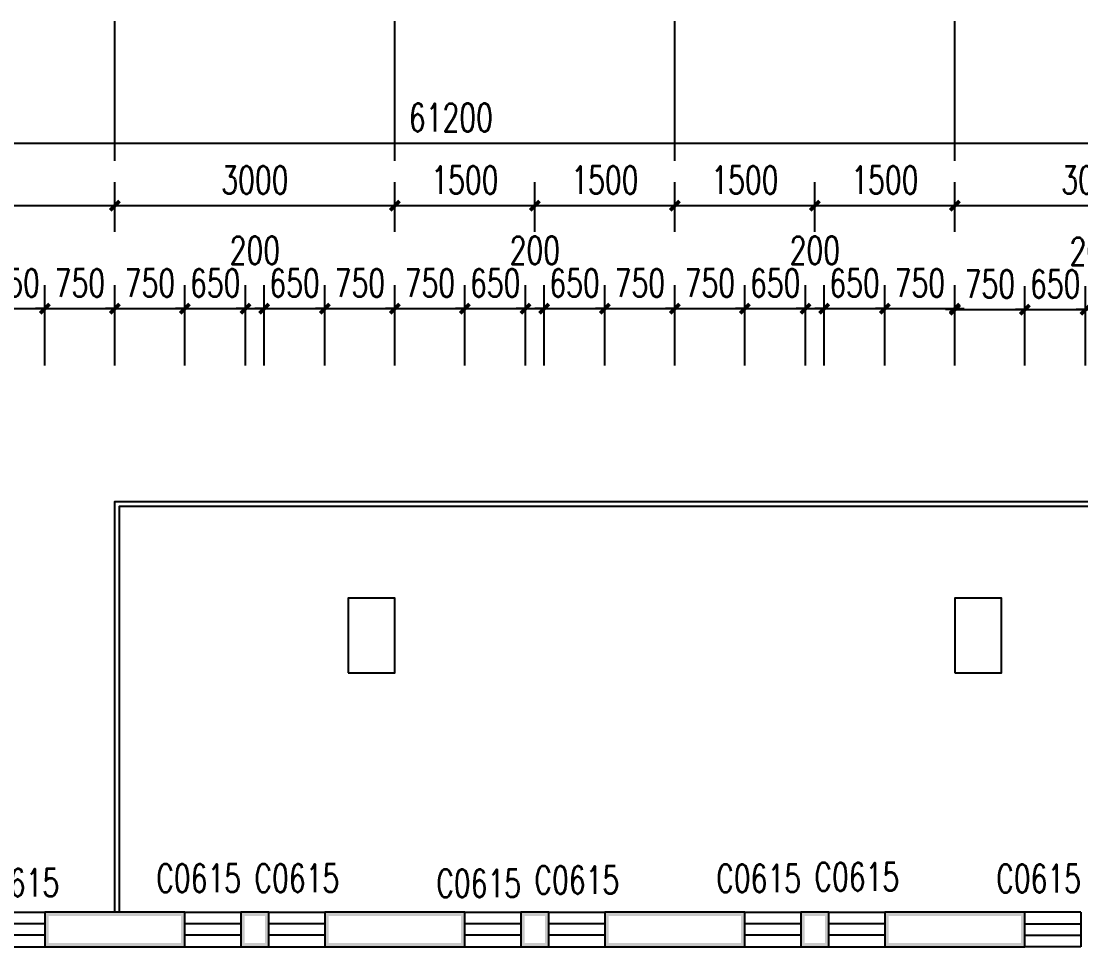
# Model space of a CAD drawing. Header units: millimetres. Extents: x -150677 to 588340, y -254013 to 149700.
# Drawn here: x 178557 to 189911, y -78826 to -68911 of the extents above; entities that cross this region are included whole.
import ezdxf

# ---------------------------------------------------------------- set-up
doc = ezdxf.new("R2010")
doc.units = ezdxf.units.MM
doc.header["$LTSCALE"] = 10
doc.header["$MEASUREMENT"] = 0
for name, color, linetype in [('PUB_DIM', 3, 'Continuous'), ('PUB_WALL', 9, 'Continuous'), ('WALL', 9, 'Continuous'), ('WINDOW', 4, 'Continuous'), ('WINDOW_TEXT', 7, 'Continuous')]:
    doc.layers.add(name, color=color, linetype=linetype)
doc.styles.add('_TCH_DIM_T3', font='SIMPLEX', dxfattribs={"width": 0.705882, "bigfont": 'GBCBIG'})
doc.styles.add('_TCH_WINDOW', font='SIMPLEX', dxfattribs={"bigfont": 'GBCBIG'})
doc.dimstyles.new('_TCH_ARCH&&100', dxfattribs={"dimtxt": 297.5, "dimasz": 100, "dimexe": 250, "dimexo": 300, "dimgap": 126.25, "dimtad": 1, "dimdec": 0, "dimzin": 0, "dimdsep": 46, "dimtxsty": '_TCH_DIM_T3', "dimblk": 'ARCHTICK', "dimcen": 0.09, "dimclrt": 7, "dimazin": 2, "dimtfac": 1, "dimtdec": 0, "dimtix": 1, "dimtmove": 2, "dimatfit": 3, "dimfxl": 1, "dimtolj": 1, "dimtzin": 0, "dimarcsym": 0})

# ---------------------------------------------------------------- blocks, each defined once
blk = doc.blocks.new('_ArchTick')
at = {"color": 0, "linetype": 'ByBlock', "const_width": 0.4}
blk.add_lwpolyline([(-0.5, -0.5), (0.5, 0.5)], dxfattribs=at)
blk = doc.blocks.new('*D547')
at = {"layer": 'Defpoints', "color": 0, "transparency": 16777216}
for p in [(179561, -70886), (176561, -71468), (179561, -71468)]:
    blk.add_point(p, dxfattribs=at)
at = {"layer": 'PUB_DIM', "color": 0, "lineweight": -2, "transparency": 16777216}
for p, q in [((176561, -71168), (176561, -70636)), ((179561, -71168), (179561, -70636)), ((176561, -70886), (179561, -70886))]:
    blk.add_line(p, q, dxfattribs=at)
at = {"layer": 'PUB_DIM', "color": 0, "lineweight": -2, "transparency": 16777216, "xscale": 100, "yscale": 100, "zscale": 100, "rotation": 180}
blk.add_blockref('_ArchTick', (176561, -70886), dxfattribs=at)
at = {"layer": 'PUB_DIM', "color": 0, "lineweight": -2, "transparency": 16777216, "xscale": 100, "yscale": 100, "zscale": 100}
blk.add_blockref('_ArchTick', (179561, -70886), dxfattribs=at)
at = {"layer": 'PUB_DIM', "color": 7, "transparency": 16777216, "insert": (178061, -70611), "char_height": 297.5, "attachment_point": 5, "style": '_TCH_DIM_T3'}
blk.add_mtext('\\A1;3000', dxfattribs=at)
blk = doc.blocks.new('*D548')
at = {"layer": 'Defpoints', "color": 0, "transparency": 16777216}
for p in [(182561, -70886), (179561, -71468), (182561, -71468)]:
    blk.add_point(p, dxfattribs=at)
at = {"layer": 'PUB_DIM', "color": 0, "lineweight": -2, "transparency": 16777216}
for p, q in [((179561, -71168), (179561, -70636)), ((182561, -71168), (182561, -70636)), ((179561, -70886), (182561, -70886))]:
    blk.add_line(p, q, dxfattribs=at)
at = {"layer": 'PUB_DIM', "color": 0, "lineweight": -2, "transparency": 16777216, "xscale": 100, "yscale": 100, "zscale": 100, "rotation": 180}
blk.add_blockref('_ArchTick', (179561, -70886), dxfattribs=at)
at = {"layer": 'PUB_DIM', "color": 0, "lineweight": -2, "transparency": 16777216, "xscale": 100, "yscale": 100, "zscale": 100}
blk.add_blockref('_ArchTick', (182561, -70886), dxfattribs=at)
at = {"layer": 'PUB_DIM', "color": 7, "transparency": 16777216, "insert": (181061, -70611), "char_height": 297.5, "attachment_point": 5, "style": '_TCH_DIM_T3'}
blk.add_mtext('\\A1;3000', dxfattribs=at)
blk = doc.blocks.new('*D549')
at = {"layer": 'Defpoints', "color": 0, "transparency": 16777216}
for p in [(184061, -70886), (182561, -71468), (184061, -71468)]:
    blk.add_point(p, dxfattribs=at)
at = {"layer": 'PUB_DIM', "color": 0, "lineweight": -2, "transparency": 16777216}
for p, q in [((182561, -71168), (182561, -70636)), ((184061, -71168), (184061, -70636)), ((182561, -70886), (184061, -70886))]:
    blk.add_line(p, q, dxfattribs=at)
at = {"layer": 'PUB_DIM', "color": 0, "lineweight": -2, "transparency": 16777216, "xscale": 100, "yscale": 100, "zscale": 100, "rotation": 180}
blk.add_blockref('_ArchTick', (182561, -70886), dxfattribs=at)
at = {"layer": 'PUB_DIM', "color": 0, "lineweight": -2, "transparency": 16777216, "xscale": 100, "yscale": 100, "zscale": 100}
blk.add_blockref('_ArchTick', (184061, -70886), dxfattribs=at)
at = {"layer": 'PUB_DIM', "color": 7, "transparency": 16777216, "insert": (183311, -70611), "char_height": 297.5, "attachment_point": 5, "style": '_TCH_DIM_T3'}
blk.add_mtext('\\A1;1500', dxfattribs=at)
blk = doc.blocks.new('*D550')
at = {"layer": 'Defpoints', "color": 0, "transparency": 16777216}
for p in [(185561, -70886), (184061, -71468), (185561, -71468)]:
    blk.add_point(p, dxfattribs=at)
at = {"layer": 'PUB_DIM', "color": 0, "lineweight": -2, "transparency": 16777216}
for p, q in [((184061, -71168), (184061, -70636)), ((185561, -71168), (185561, -70636)), ((184061, -70886), (185561, -70886))]:
    blk.add_line(p, q, dxfattribs=at)
at = {"layer": 'PUB_DIM', "color": 0, "lineweight": -2, "transparency": 16777216, "xscale": 100, "yscale": 100, "zscale": 100, "rotation": 180}
blk.add_blockref('_ArchTick', (184061, -70886), dxfattribs=at)
at = {"layer": 'PUB_DIM', "color": 0, "lineweight": -2, "transparency": 16777216, "xscale": 100, "yscale": 100, "zscale": 100}
blk.add_blockref('_ArchTick', (185561, -70886), dxfattribs=at)
at = {"layer": 'PUB_DIM', "color": 7, "transparency": 16777216, "insert": (184811, -70611), "char_height": 297.5, "attachment_point": 5, "style": '_TCH_DIM_T3'}
blk.add_mtext('\\A1;1500', dxfattribs=at)
blk = doc.blocks.new('*D551')
at = {"layer": 'Defpoints', "color": 0, "transparency": 16777216}
for p in [(187061, -70886), (185561, -71468), (187061, -71468)]:
    blk.add_point(p, dxfattribs=at)
at = {"layer": 'PUB_DIM', "color": 0, "lineweight": -2, "transparency": 16777216}
for p, q in [((185561, -71168), (185561, -70636)), ((187061, -71168), (187061, -70636)), ((185561, -70886), (187061, -70886))]:
    blk.add_line(p, q, dxfattribs=at)
at = {"layer": 'PUB_DIM', "color": 0, "lineweight": -2, "transparency": 16777216, "xscale": 100, "yscale": 100, "zscale": 100, "rotation": 180}
blk.add_blockref('_ArchTick', (185561, -70886), dxfattribs=at)
at = {"layer": 'PUB_DIM', "color": 0, "lineweight": -2, "transparency": 16777216, "xscale": 100, "yscale": 100, "zscale": 100}
blk.add_blockref('_ArchTick', (187061, -70886), dxfattribs=at)
at = {"layer": 'PUB_DIM', "color": 7, "transparency": 16777216, "insert": (186311, -70611), "char_height": 297.5, "attachment_point": 5, "style": '_TCH_DIM_T3'}
blk.add_mtext('\\A1;1500', dxfattribs=at)
blk = doc.blocks.new('*D552')
at = {"layer": 'Defpoints', "color": 0, "transparency": 16777216}
for p in [(188561, -70886), (187061, -71468), (188561, -71468)]:
    blk.add_point(p, dxfattribs=at)
at = {"layer": 'PUB_DIM', "color": 0, "lineweight": -2, "transparency": 16777216}
for p, q in [((187061, -71168), (187061, -70636)), ((188561, -71168), (188561, -70636)), ((187061, -70886), (188561, -70886))]:
    blk.add_line(p, q, dxfattribs=at)
at = {"layer": 'PUB_DIM', "color": 0, "lineweight": -2, "transparency": 16777216, "xscale": 100, "yscale": 100, "zscale": 100, "rotation": 180}
blk.add_blockref('_ArchTick', (187061, -70886), dxfattribs=at)
at = {"layer": 'PUB_DIM', "color": 0, "lineweight": -2, "transparency": 16777216, "xscale": 100, "yscale": 100, "zscale": 100}
blk.add_blockref('_ArchTick', (188561, -70886), dxfattribs=at)
at = {"layer": 'PUB_DIM', "color": 7, "transparency": 16777216, "insert": (187811, -70611), "char_height": 297.5, "attachment_point": 5, "style": '_TCH_DIM_T3'}
blk.add_mtext('\\A1;1500', dxfattribs=at)
blk = doc.blocks.new('*D553')
at = {"layer": 'Defpoints', "color": 0, "transparency": 16777216}
for p in [(191561, -70886), (188561, -71468), (191561, -71468)]:
    blk.add_point(p, dxfattribs=at)
at = {"layer": 'PUB_DIM', "color": 0, "lineweight": -2, "transparency": 16777216}
for p, q in [((188561, -71168), (188561, -70636)), ((191561, -71168), (191561, -70636)), ((188561, -70886), (191561, -70886))]:
    blk.add_line(p, q, dxfattribs=at)
at = {"layer": 'PUB_DIM', "color": 0, "lineweight": -2, "transparency": 16777216, "xscale": 100, "yscale": 100, "zscale": 100, "rotation": 180}
blk.add_blockref('_ArchTick', (188561, -70886), dxfattribs=at)
at = {"layer": 'PUB_DIM', "color": 0, "lineweight": -2, "transparency": 16777216, "xscale": 100, "yscale": 100, "zscale": 100}
blk.add_blockref('_ArchTick', (191561, -70886), dxfattribs=at)
at = {"layer": 'PUB_DIM', "color": 7, "transparency": 16777216, "insert": (190061, -70611), "char_height": 297.5, "attachment_point": 5, "style": '_TCH_DIM_T3'}
blk.add_mtext('\\A1;3000', dxfattribs=at)
blk = doc.blocks.new('*D562')
at = {"layer": 'Defpoints', "color": 0, "transparency": 16777216}
for p in [(213761, -70217), (152561, -70999), (213761, -70999)]:
    blk.add_point(p, dxfattribs=at)
at = {"layer": 'PUB_DIM', "color": 0, "lineweight": -2, "transparency": 16777216}
for p, q in [((152561, -70699), (152561, -69967)), ((213761, -70699), (213761, -69967)), ((152561, -70217), (213761, -70217))]:
    blk.add_line(p, q, dxfattribs=at)
at = {"layer": 'PUB_DIM', "color": 0, "lineweight": -2, "transparency": 16777216, "xscale": 100, "yscale": 100, "zscale": 100, "rotation": 180}
blk.add_blockref('_ArchTick', (152561, -70217), dxfattribs=at)
at = {"layer": 'PUB_DIM', "color": 0, "lineweight": -2, "transparency": 16777216, "xscale": 100, "yscale": 100, "zscale": 100}
blk.add_blockref('_ArchTick', (213761, -70217), dxfattribs=at)
at = {"layer": 'PUB_DIM', "color": 7, "transparency": 16777216, "insert": (183161, -69942), "char_height": 297.5, "attachment_point": 5, "style": '_TCH_DIM_T3'}
blk.add_mtext('\\A1;61200', dxfattribs=at)
blk = doc.blocks.new('*D681')
at = {"layer": 'Defpoints', "color": 0, "transparency": 16777216}
for p in [(190161, -72000), (189961, -72898), (190161, -72898)]:
    blk.add_point(p, dxfattribs=at)
at = {"layer": 'PUB_DIM', "color": 0, "lineweight": -2, "transparency": 16777216}
for p, q in [((189961, -72598), (189961, -71750)), ((190161, -72598), (190161, -71750)), ((189961, -72000), (189861, -72000)), ((189961, -72000), (190161, -72000)), ((190161, -72000), (190261, -72000))]:
    blk.add_line(p, q, dxfattribs=at)
at = {"layer": 'PUB_DIM', "color": 0, "lineweight": -2, "transparency": 16777216, "xscale": 100, "yscale": 100, "zscale": 100}
blk.add_blockref('_ArchTick', (189961, -72000), dxfattribs=at)
at = {"layer": 'PUB_DIM', "color": 0, "lineweight": -2, "transparency": 16777216, "xscale": 100, "yscale": 100, "zscale": 100, "rotation": 180}
blk.add_blockref('_ArchTick', (190161, -72000), dxfattribs=at)
at = {"layer": 'PUB_DIM', "color": 7, "transparency": 16777216, "insert": (190061, -71375), "char_height": 297.5, "attachment_point": 5, "style": '_TCH_DIM_T3'}
blk.add_mtext('\\A1;200', dxfattribs=at)
blk = doc.blocks.new('*D682')
at = {"layer": 'Defpoints', "color": 0, "transparency": 16777216}
for p in [(189961, -72000), (189311, -72898), (189961, -72898)]:
    blk.add_point(p, dxfattribs=at)
at = {"layer": 'PUB_DIM', "color": 0, "lineweight": -2, "transparency": 16777216}
for p, q in [((189311, -72598), (189311, -71750)), ((189961, -72598), (189961, -71750)), ((189311, -72000), (189211, -72000)), ((189311, -72000), (189961, -72000)), ((189961, -72000), (190061, -72000))]:
    blk.add_line(p, q, dxfattribs=at)
at = {"layer": 'PUB_DIM', "color": 0, "lineweight": -2, "transparency": 16777216, "xscale": 100, "yscale": 100, "zscale": 100}
blk.add_blockref('_ArchTick', (189311, -72000), dxfattribs=at)
at = {"layer": 'PUB_DIM', "color": 0, "lineweight": -2, "transparency": 16777216, "xscale": 100, "yscale": 100, "zscale": 100, "rotation": 180}
blk.add_blockref('_ArchTick', (189961, -72000), dxfattribs=at)
at = {"layer": 'PUB_DIM', "color": 7, "transparency": 16777216, "insert": (189636, -71725), "char_height": 297.5, "attachment_point": 5, "style": '_TCH_DIM_T3'}
blk.add_mtext('\\A1;650', dxfattribs=at)
blk = doc.blocks.new('*D683')
at = {"layer": 'Defpoints', "color": 0, "transparency": 16777216}
for p in [(189311, -72000), (188561, -72898), (189311, -72898)]:
    blk.add_point(p, dxfattribs=at)
at = {"layer": 'PUB_DIM', "color": 0, "lineweight": -2, "transparency": 16777216}
for p, q in [((188561, -72598), (188561, -71750)), ((189311, -72598), (189311, -71750)), ((188561, -72000), (188461, -72000)), ((188561, -72000), (189311, -72000)), ((189311, -72000), (189411, -72000))]:
    blk.add_line(p, q, dxfattribs=at)
at = {"layer": 'PUB_DIM', "color": 0, "lineweight": -2, "transparency": 16777216, "xscale": 100, "yscale": 100, "zscale": 100}
blk.add_blockref('_ArchTick', (188561, -72000), dxfattribs=at)
at = {"layer": 'PUB_DIM', "color": 0, "lineweight": -2, "transparency": 16777216, "xscale": 100, "yscale": 100, "zscale": 100, "rotation": 180}
blk.add_blockref('_ArchTick', (189311, -72000), dxfattribs=at)
at = {"layer": 'PUB_DIM', "color": 7, "transparency": 16777216, "insert": (188936, -71725), "char_height": 297.5, "attachment_point": 5, "style": '_TCH_DIM_T3'}
blk.add_mtext('\\A1;750', dxfattribs=at)
blk = doc.blocks.new('*D684')
at = {"layer": 'Defpoints', "color": 0, "transparency": 16777216}
for p in [(188561, -71990), (187811, -72898), (188561, -72898)]:
    blk.add_point(p, dxfattribs=at)
at = {"layer": 'PUB_DIM', "color": 0, "lineweight": -2, "transparency": 16777216}
for p, q in [((187811, -72598), (187811, -71740)), ((188561, -72598), (188561, -71740)), ((187811, -71990), (187711, -71990)), ((187811, -71990), (188561, -71990)), ((188561, -71990), (188661, -71990))]:
    blk.add_line(p, q, dxfattribs=at)
at = {"layer": 'PUB_DIM', "color": 0, "lineweight": -2, "transparency": 16777216, "xscale": 100, "yscale": 100, "zscale": 100}
blk.add_blockref('_ArchTick', (187811, -71990), dxfattribs=at)
at = {"layer": 'PUB_DIM', "color": 0, "lineweight": -2, "transparency": 16777216, "xscale": 100, "yscale": 100, "zscale": 100, "rotation": 180}
blk.add_blockref('_ArchTick', (188561, -71990), dxfattribs=at)
at = {"layer": 'PUB_DIM', "color": 7, "transparency": 16777216, "insert": (188186, -71715), "char_height": 297.5, "attachment_point": 5, "style": '_TCH_DIM_T3'}
blk.add_mtext('\\A1;750', dxfattribs=at)
blk = doc.blocks.new('*D685')
at = {"layer": 'Defpoints', "color": 0, "transparency": 16777216}
for p in [(187811, -71990), (187161, -72898), (187811, -72898)]:
    blk.add_point(p, dxfattribs=at)
at = {"layer": 'PUB_DIM', "color": 0, "lineweight": -2, "transparency": 16777216}
for p, q in [((187161, -72598), (187161, -71740)), ((187811, -72598), (187811, -71740)), ((187161, -71990), (187061, -71990)), ((187161, -71990), (187811, -71990)), ((187811, -71990), (187911, -71990))]:
    blk.add_line(p, q, dxfattribs=at)
at = {"layer": 'PUB_DIM', "color": 0, "lineweight": -2, "transparency": 16777216, "xscale": 100, "yscale": 100, "zscale": 100}
blk.add_blockref('_ArchTick', (187161, -71990), dxfattribs=at)
at = {"layer": 'PUB_DIM', "color": 0, "lineweight": -2, "transparency": 16777216, "xscale": 100, "yscale": 100, "zscale": 100, "rotation": 180}
blk.add_blockref('_ArchTick', (187811, -71990), dxfattribs=at)
at = {"layer": 'PUB_DIM', "color": 7, "transparency": 16777216, "insert": (187486, -71715), "char_height": 297.5, "attachment_point": 5, "style": '_TCH_DIM_T3'}
blk.add_mtext('\\A1;650', dxfattribs=at)
blk = doc.blocks.new('*D686')
at = {"layer": 'Defpoints', "color": 0, "transparency": 16777216}
for p in [(187161, -71990), (186961, -72898), (187161, -72898)]:
    blk.add_point(p, dxfattribs=at)
at = {"layer": 'PUB_DIM', "color": 0, "lineweight": -2, "transparency": 16777216}
for p, q in [((186961, -72598), (186961, -71740)), ((187161, -72598), (187161, -71740)), ((186961, -71990), (186861, -71990)), ((186961, -71990), (187161, -71990)), ((187161, -71990), (187261, -71990))]:
    blk.add_line(p, q, dxfattribs=at)
at = {"layer": 'PUB_DIM', "color": 0, "lineweight": -2, "transparency": 16777216, "xscale": 100, "yscale": 100, "zscale": 100}
blk.add_blockref('_ArchTick', (186961, -71990), dxfattribs=at)
at = {"layer": 'PUB_DIM', "color": 0, "lineweight": -2, "transparency": 16777216, "xscale": 100, "yscale": 100, "zscale": 100, "rotation": 180}
blk.add_blockref('_ArchTick', (187161, -71990), dxfattribs=at)
at = {"layer": 'PUB_DIM', "color": 7, "transparency": 16777216, "insert": (187061, -71365), "char_height": 297.5, "attachment_point": 5, "style": '_TCH_DIM_T3'}
blk.add_mtext('\\A1;200', dxfattribs=at)
blk = doc.blocks.new('*D687')
at = {"layer": 'Defpoints', "color": 0, "transparency": 16777216}
for p in [(186961, -71990), (186311, -72898), (186961, -72898)]:
    blk.add_point(p, dxfattribs=at)
at = {"layer": 'PUB_DIM', "color": 0, "lineweight": -2, "transparency": 16777216}
for p, q in [((186311, -72598), (186311, -71740)), ((186961, -72598), (186961, -71740)), ((186311, -71990), (186211, -71990)), ((186311, -71990), (186961, -71990)), ((186961, -71990), (187061, -71990))]:
    blk.add_line(p, q, dxfattribs=at)
at = {"layer": 'PUB_DIM', "color": 0, "lineweight": -2, "transparency": 16777216, "xscale": 100, "yscale": 100, "zscale": 100}
blk.add_blockref('_ArchTick', (186311, -71990), dxfattribs=at)
at = {"layer": 'PUB_DIM', "color": 0, "lineweight": -2, "transparency": 16777216, "xscale": 100, "yscale": 100, "zscale": 100, "rotation": 180}
blk.add_blockref('_ArchTick', (186961, -71990), dxfattribs=at)
at = {"layer": 'PUB_DIM', "color": 7, "transparency": 16777216, "insert": (186636, -71715), "char_height": 297.5, "attachment_point": 5, "style": '_TCH_DIM_T3'}
blk.add_mtext('\\A1;650', dxfattribs=at)
blk = doc.blocks.new('*D688')
at = {"layer": 'Defpoints', "color": 0, "transparency": 16777216}
for p in [(186311, -71990), (185561, -72898), (186311, -72898)]:
    blk.add_point(p, dxfattribs=at)
at = {"layer": 'PUB_DIM', "color": 0, "lineweight": -2, "transparency": 16777216}
for p, q in [((185561, -72598), (185561, -71740)), ((186311, -72598), (186311, -71740)), ((185561, -71990), (185461, -71990)), ((185561, -71990), (186311, -71990)), ((186311, -71990), (186411, -71990))]:
    blk.add_line(p, q, dxfattribs=at)
at = {"layer": 'PUB_DIM', "color": 0, "lineweight": -2, "transparency": 16777216, "xscale": 100, "yscale": 100, "zscale": 100}
blk.add_blockref('_ArchTick', (185561, -71990), dxfattribs=at)
at = {"layer": 'PUB_DIM', "color": 0, "lineweight": -2, "transparency": 16777216, "xscale": 100, "yscale": 100, "zscale": 100, "rotation": 180}
blk.add_blockref('_ArchTick', (186311, -71990), dxfattribs=at)
at = {"layer": 'PUB_DIM', "color": 7, "transparency": 16777216, "insert": (185936, -71715), "char_height": 297.5, "attachment_point": 5, "style": '_TCH_DIM_T3'}
blk.add_mtext('\\A1;750', dxfattribs=at)
blk = doc.blocks.new('*D689')
at = {"layer": 'Defpoints', "color": 0, "transparency": 16777216}
for p in [(185561, -71990), (184811, -72898), (185561, -72898)]:
    blk.add_point(p, dxfattribs=at)
at = {"layer": 'PUB_DIM', "color": 0, "lineweight": -2, "transparency": 16777216}
for p, q in [((184811, -72598), (184811, -71740)), ((185561, -72598), (185561, -71740)), ((184811, -71990), (184711, -71990)), ((184811, -71990), (185561, -71990)), ((185561, -71990), (185661, -71990))]:
    blk.add_line(p, q, dxfattribs=at)
at = {"layer": 'PUB_DIM', "color": 0, "lineweight": -2, "transparency": 16777216, "xscale": 100, "yscale": 100, "zscale": 100}
blk.add_blockref('_ArchTick', (184811, -71990), dxfattribs=at)
at = {"layer": 'PUB_DIM', "color": 0, "lineweight": -2, "transparency": 16777216, "xscale": 100, "yscale": 100, "zscale": 100, "rotation": 180}
blk.add_blockref('_ArchTick', (185561, -71990), dxfattribs=at)
at = {"layer": 'PUB_DIM', "color": 7, "transparency": 16777216, "insert": (185186, -71715), "char_height": 297.5, "attachment_point": 5, "style": '_TCH_DIM_T3'}
blk.add_mtext('\\A1;750', dxfattribs=at)
blk = doc.blocks.new('*D690')
at = {"layer": 'Defpoints', "color": 0, "transparency": 16777216}
for p in [(184811, -71990), (184161, -72898), (184811, -72898)]:
    blk.add_point(p, dxfattribs=at)
at = {"layer": 'PUB_DIM', "color": 0, "lineweight": -2, "transparency": 16777216}
for p, q in [((184161, -72598), (184161, -71740)), ((184811, -72598), (184811, -71740)), ((184161, -71990), (184061, -71990)), ((184161, -71990), (184811, -71990)), ((184811, -71990), (184911, -71990))]:
    blk.add_line(p, q, dxfattribs=at)
at = {"layer": 'PUB_DIM', "color": 0, "lineweight": -2, "transparency": 16777216, "xscale": 100, "yscale": 100, "zscale": 100}
blk.add_blockref('_ArchTick', (184161, -71990), dxfattribs=at)
at = {"layer": 'PUB_DIM', "color": 0, "lineweight": -2, "transparency": 16777216, "xscale": 100, "yscale": 100, "zscale": 100, "rotation": 180}
blk.add_blockref('_ArchTick', (184811, -71990), dxfattribs=at)
at = {"layer": 'PUB_DIM', "color": 7, "transparency": 16777216, "insert": (184486, -71715), "char_height": 297.5, "attachment_point": 5, "style": '_TCH_DIM_T3'}
blk.add_mtext('\\A1;650', dxfattribs=at)
blk = doc.blocks.new('*D691')
at = {"layer": 'Defpoints', "color": 0, "transparency": 16777216}
for p in [(184161, -71990), (183961, -72898), (184161, -72898)]:
    blk.add_point(p, dxfattribs=at)
at = {"layer": 'PUB_DIM', "color": 0, "lineweight": -2, "transparency": 16777216}
for p, q in [((183961, -72598), (183961, -71740)), ((184161, -72598), (184161, -71740)), ((183961, -71990), (183861, -71990)), ((183961, -71990), (184161, -71990)), ((184161, -71990), (184261, -71990))]:
    blk.add_line(p, q, dxfattribs=at)
at = {"layer": 'PUB_DIM', "color": 0, "lineweight": -2, "transparency": 16777216, "xscale": 100, "yscale": 100, "zscale": 100}
blk.add_blockref('_ArchTick', (183961, -71990), dxfattribs=at)
at = {"layer": 'PUB_DIM', "color": 0, "lineweight": -2, "transparency": 16777216, "xscale": 100, "yscale": 100, "zscale": 100, "rotation": 180}
blk.add_blockref('_ArchTick', (184161, -71990), dxfattribs=at)
at = {"layer": 'PUB_DIM', "color": 7, "transparency": 16777216, "insert": (184061, -71365), "char_height": 297.5, "attachment_point": 5, "style": '_TCH_DIM_T3'}
blk.add_mtext('\\A1;200', dxfattribs=at)
blk = doc.blocks.new('*D692')
at = {"layer": 'Defpoints', "color": 0, "transparency": 16777216}
for p in [(183961, -71990), (183311, -72898), (183961, -72898)]:
    blk.add_point(p, dxfattribs=at)
at = {"layer": 'PUB_DIM', "color": 0, "lineweight": -2, "transparency": 16777216}
for p, q in [((183311, -72598), (183311, -71740)), ((183961, -72598), (183961, -71740)), ((183311, -71990), (183211, -71990)), ((183311, -71990), (183961, -71990)), ((183961, -71990), (184061, -71990))]:
    blk.add_line(p, q, dxfattribs=at)
at = {"layer": 'PUB_DIM', "color": 0, "lineweight": -2, "transparency": 16777216, "xscale": 100, "yscale": 100, "zscale": 100}
blk.add_blockref('_ArchTick', (183311, -71990), dxfattribs=at)
at = {"layer": 'PUB_DIM', "color": 0, "lineweight": -2, "transparency": 16777216, "xscale": 100, "yscale": 100, "zscale": 100, "rotation": 180}
blk.add_blockref('_ArchTick', (183961, -71990), dxfattribs=at)
at = {"layer": 'PUB_DIM', "color": 7, "transparency": 16777216, "insert": (183636, -71715), "char_height": 297.5, "attachment_point": 5, "style": '_TCH_DIM_T3'}
blk.add_mtext('\\A1;650', dxfattribs=at)
blk = doc.blocks.new('*D693')
at = {"layer": 'Defpoints', "color": 0, "transparency": 16777216}
for p in [(183311, -71990), (182561, -72898), (183311, -72898)]:
    blk.add_point(p, dxfattribs=at)
at = {"layer": 'PUB_DIM', "color": 0, "lineweight": -2, "transparency": 16777216}
for p, q in [((182561, -72598), (182561, -71740)), ((183311, -72598), (183311, -71740)), ((182561, -71990), (182461, -71990)), ((182561, -71990), (183311, -71990)), ((183311, -71990), (183411, -71990))]:
    blk.add_line(p, q, dxfattribs=at)
at = {"layer": 'PUB_DIM', "color": 0, "lineweight": -2, "transparency": 16777216, "xscale": 100, "yscale": 100, "zscale": 100}
blk.add_blockref('_ArchTick', (182561, -71990), dxfattribs=at)
at = {"layer": 'PUB_DIM', "color": 0, "lineweight": -2, "transparency": 16777216, "xscale": 100, "yscale": 100, "zscale": 100, "rotation": 180}
blk.add_blockref('_ArchTick', (183311, -71990), dxfattribs=at)
at = {"layer": 'PUB_DIM', "color": 7, "transparency": 16777216, "insert": (182936, -71715), "char_height": 297.5, "attachment_point": 5, "style": '_TCH_DIM_T3'}
blk.add_mtext('\\A1;750', dxfattribs=at)
blk = doc.blocks.new('*D694')
at = {"layer": 'Defpoints', "color": 0, "transparency": 16777216}
for p in [(182561, -71990), (181811, -72898), (182561, -72898)]:
    blk.add_point(p, dxfattribs=at)
at = {"layer": 'PUB_DIM', "color": 0, "lineweight": -2, "transparency": 16777216}
for p, q in [((181811, -72598), (181811, -71740)), ((182561, -72598), (182561, -71740)), ((181811, -71990), (181711, -71990)), ((181811, -71990), (182561, -71990)), ((182561, -71990), (182661, -71990))]:
    blk.add_line(p, q, dxfattribs=at)
at = {"layer": 'PUB_DIM', "color": 0, "lineweight": -2, "transparency": 16777216, "xscale": 100, "yscale": 100, "zscale": 100}
blk.add_blockref('_ArchTick', (181811, -71990), dxfattribs=at)
at = {"layer": 'PUB_DIM', "color": 0, "lineweight": -2, "transparency": 16777216, "xscale": 100, "yscale": 100, "zscale": 100, "rotation": 180}
blk.add_blockref('_ArchTick', (182561, -71990), dxfattribs=at)
at = {"layer": 'PUB_DIM', "color": 7, "transparency": 16777216, "insert": (182186, -71715), "char_height": 297.5, "attachment_point": 5, "style": '_TCH_DIM_T3'}
blk.add_mtext('\\A1;750', dxfattribs=at)
blk = doc.blocks.new('*D695')
at = {"layer": 'Defpoints', "color": 0, "transparency": 16777216}
for p in [(181811, -71990), (181161, -72898), (181811, -72898)]:
    blk.add_point(p, dxfattribs=at)
at = {"layer": 'PUB_DIM', "color": 0, "lineweight": -2, "transparency": 16777216}
for p, q in [((181161, -72598), (181161, -71740)), ((181811, -72598), (181811, -71740)), ((181161, -71990), (181061, -71990)), ((181161, -71990), (181811, -71990)), ((181811, -71990), (181911, -71990))]:
    blk.add_line(p, q, dxfattribs=at)
at = {"layer": 'PUB_DIM', "color": 0, "lineweight": -2, "transparency": 16777216, "xscale": 100, "yscale": 100, "zscale": 100}
blk.add_blockref('_ArchTick', (181161, -71990), dxfattribs=at)
at = {"layer": 'PUB_DIM', "color": 0, "lineweight": -2, "transparency": 16777216, "xscale": 100, "yscale": 100, "zscale": 100, "rotation": 180}
blk.add_blockref('_ArchTick', (181811, -71990), dxfattribs=at)
at = {"layer": 'PUB_DIM', "color": 7, "transparency": 16777216, "insert": (181486, -71715), "char_height": 297.5, "attachment_point": 5, "style": '_TCH_DIM_T3'}
blk.add_mtext('\\A1;650', dxfattribs=at)
blk = doc.blocks.new('*D696')
at = {"layer": 'Defpoints', "color": 0, "transparency": 16777216}
for p in [(181161, -71990), (180961, -72898), (181161, -72898)]:
    blk.add_point(p, dxfattribs=at)
at = {"layer": 'PUB_DIM', "color": 0, "lineweight": -2, "transparency": 16777216}
for p, q in [((180961, -72598), (180961, -71740)), ((181161, -72598), (181161, -71740)), ((180961, -71990), (180861, -71990)), ((180961, -71990), (181161, -71990)), ((181161, -71990), (181261, -71990))]:
    blk.add_line(p, q, dxfattribs=at)
at = {"layer": 'PUB_DIM', "color": 0, "lineweight": -2, "transparency": 16777216, "xscale": 100, "yscale": 100, "zscale": 100}
blk.add_blockref('_ArchTick', (180961, -71990), dxfattribs=at)
at = {"layer": 'PUB_DIM', "color": 0, "lineweight": -2, "transparency": 16777216, "xscale": 100, "yscale": 100, "zscale": 100, "rotation": 180}
blk.add_blockref('_ArchTick', (181161, -71990), dxfattribs=at)
at = {"layer": 'PUB_DIM', "color": 7, "transparency": 16777216, "insert": (181061, -71365), "char_height": 297.5, "attachment_point": 5, "style": '_TCH_DIM_T3'}
blk.add_mtext('\\A1;200', dxfattribs=at)
blk = doc.blocks.new('*D697')
at = {"layer": 'Defpoints', "color": 0, "transparency": 16777216}
for p in [(180961, -71990), (180311, -72898), (180961, -72898)]:
    blk.add_point(p, dxfattribs=at)
at = {"layer": 'PUB_DIM', "color": 0, "lineweight": -2, "transparency": 16777216}
for p, q in [((180311, -72598), (180311, -71740)), ((180961, -72598), (180961, -71740)), ((180311, -71990), (180211, -71990)), ((180311, -71990), (180961, -71990)), ((180961, -71990), (181061, -71990))]:
    blk.add_line(p, q, dxfattribs=at)
at = {"layer": 'PUB_DIM', "color": 0, "lineweight": -2, "transparency": 16777216, "xscale": 100, "yscale": 100, "zscale": 100}
blk.add_blockref('_ArchTick', (180311, -71990), dxfattribs=at)
at = {"layer": 'PUB_DIM', "color": 0, "lineweight": -2, "transparency": 16777216, "xscale": 100, "yscale": 100, "zscale": 100, "rotation": 180}
blk.add_blockref('_ArchTick', (180961, -71990), dxfattribs=at)
at = {"layer": 'PUB_DIM', "color": 7, "transparency": 16777216, "insert": (180636, -71715), "char_height": 297.5, "attachment_point": 5, "style": '_TCH_DIM_T3'}
blk.add_mtext('\\A1;650', dxfattribs=at)
blk = doc.blocks.new('*D698')
at = {"layer": 'Defpoints', "color": 0, "transparency": 16777216}
for p in [(180311, -71990), (179561, -72898), (180311, -72898)]:
    blk.add_point(p, dxfattribs=at)
at = {"layer": 'PUB_DIM', "color": 0, "lineweight": -2, "transparency": 16777216}
for p, q in [((179561, -72598), (179561, -71740)), ((180311, -72598), (180311, -71740)), ((179561, -71990), (179461, -71990)), ((179561, -71990), (180311, -71990)), ((180311, -71990), (180411, -71990))]:
    blk.add_line(p, q, dxfattribs=at)
at = {"layer": 'PUB_DIM', "color": 0, "lineweight": -2, "transparency": 16777216, "xscale": 100, "yscale": 100, "zscale": 100}
blk.add_blockref('_ArchTick', (179561, -71990), dxfattribs=at)
at = {"layer": 'PUB_DIM', "color": 0, "lineweight": -2, "transparency": 16777216, "xscale": 100, "yscale": 100, "zscale": 100, "rotation": 180}
blk.add_blockref('_ArchTick', (180311, -71990), dxfattribs=at)
at = {"layer": 'PUB_DIM', "color": 7, "transparency": 16777216, "insert": (179936, -71715), "char_height": 297.5, "attachment_point": 5, "style": '_TCH_DIM_T3'}
blk.add_mtext('\\A1;750', dxfattribs=at)
blk = doc.blocks.new('*D699')
at = {"layer": 'Defpoints', "color": 0, "transparency": 16777216}
for p in [(179561, -71990), (178811, -72898), (179561, -72898)]:
    blk.add_point(p, dxfattribs=at)
at = {"layer": 'PUB_DIM', "color": 0, "lineweight": -2, "transparency": 16777216}
for p, q in [((178811, -72598), (178811, -71740)), ((179561, -72598), (179561, -71740)), ((178811, -71990), (178711, -71990)), ((178811, -71990), (179561, -71990)), ((179561, -71990), (179661, -71990))]:
    blk.add_line(p, q, dxfattribs=at)
at = {"layer": 'PUB_DIM', "color": 0, "lineweight": -2, "transparency": 16777216, "xscale": 100, "yscale": 100, "zscale": 100}
blk.add_blockref('_ArchTick', (178811, -71990), dxfattribs=at)
at = {"layer": 'PUB_DIM', "color": 0, "lineweight": -2, "transparency": 16777216, "xscale": 100, "yscale": 100, "zscale": 100, "rotation": 180}
blk.add_blockref('_ArchTick', (179561, -71990), dxfattribs=at)
at = {"layer": 'PUB_DIM', "color": 7, "transparency": 16777216, "insert": (179186, -71715), "char_height": 297.5, "attachment_point": 5, "style": '_TCH_DIM_T3'}
blk.add_mtext('\\A1;750', dxfattribs=at)
blk = doc.blocks.new('*D700')
at = {"layer": 'Defpoints', "color": 0, "transparency": 16777216}
for p in [(178811, -71990), (178161, -72898), (178811, -72898)]:
    blk.add_point(p, dxfattribs=at)
at = {"layer": 'PUB_DIM', "color": 0, "lineweight": -2, "transparency": 16777216}
for p, q in [((178161, -72598), (178161, -71740)), ((178811, -72598), (178811, -71740)), ((178161, -71990), (178061, -71990)), ((178161, -71990), (178811, -71990)), ((178811, -71990), (178911, -71990))]:
    blk.add_line(p, q, dxfattribs=at)
at = {"layer": 'PUB_DIM', "color": 0, "lineweight": -2, "transparency": 16777216, "xscale": 100, "yscale": 100, "zscale": 100}
blk.add_blockref('_ArchTick', (178161, -71990), dxfattribs=at)
at = {"layer": 'PUB_DIM', "color": 0, "lineweight": -2, "transparency": 16777216, "xscale": 100, "yscale": 100, "zscale": 100, "rotation": 180}
blk.add_blockref('_ArchTick', (178811, -71990), dxfattribs=at)
at = {"layer": 'PUB_DIM', "color": 7, "transparency": 16777216, "insert": (178486, -71715), "char_height": 297.5, "attachment_point": 5, "style": '_TCH_DIM_T3'}
blk.add_mtext('\\A1;650', dxfattribs=at)
blk = doc.blocks.new('$WINLIB2D$00000001')
at = {"color": 0}
for points in [[(-0.5, 0.5), (-0.5, -0.5)], [(-0.5, 0.5), (0.5, 0.5)], [(0.5, -0.5), (0.5, 0.5)], [(0.5, 0.167), (-0.5, 0.167)], [(0.5, -0.167), (-0.5, -0.167)], [(-0.5, -0.5), (0.5, -0.5)]]:
    blk.add_lwpolyline(points, dxfattribs=at)

msp = doc.modelspace()

# ---------------------------------------------------------------- hatches: boundary and pattern name
at = {"layer": 'PUB_WALL'}
for points in [[(180310.7, -78456), (178810.7, -78456), (178850.7, -78496), (180270.7, -78496)], [(178810.7, -78456), (178810.7, -78826), (178850.7, -78786), (178850.7, -78496)], [(180310.7, -78826), (180310.7, -78456), (180270.7, -78496), (180270.7, -78786)], [(181210.7, -78456), (180910.7, -78456), (180950.7, -78496), (181170.7, -78496)], [(180910.7, -78456), (180910.7, -78826), (180950.7, -78786), (180950.7, -78496)], [(181210.7, -78826), (181210.7, -78456), (181170.7, -78496), (181170.7, -78786)], [(183310.7, -78456), (181810.7, -78456), (181850.7, -78496), (183270.7, -78496)], [(181810.7, -78456), (181810.7, -78826), (181850.7, -78786), (181850.7, -78496)], [(183310.7, -78826), (183310.7, -78456), (183270.7, -78496), (183270.7, -78786)], [(184210.7, -78456), (183910.7, -78456), (183950.7, -78496), (184170.7, -78496)], [(183910.7, -78456), (183910.7, -78826), (183950.7, -78786), (183950.7, -78496)], [(184210.7, -78826), (184210.7, -78456), (184170.7, -78496), (184170.7, -78786)], [(186310.7, -78456), (184810.7, -78456), (184850.7, -78496), (186270.7, -78496)], [(184810.7, -78456), (184810.7, -78826), (184850.7, -78786), (184850.7, -78496)], [(186310.7, -78826), (186310.7, -78456), (186270.7, -78496), (186270.7, -78786)], [(187210.7, -78456), (186910.7, -78456), (186950.7, -78496), (187170.7, -78496)], [(186910.7, -78456), (186910.7, -78826), (186950.7, -78786), (186950.7, -78496)], [(187210.7, -78826), (187210.7, -78456), (187170.7, -78496), (187170.7, -78786)], [(189310.7, -78456), (187810.7, -78456), (187850.7, -78496), (189270.7, -78496)], [(187810.7, -78456), (187810.7, -78826), (187850.7, -78786), (187850.7, -78496)], [(189310.7, -78826), (189310.7, -78456), (189270.7, -78496), (189270.7, -78786)], [(178810.7, -78826), (180310.7, -78826), (180270.7, -78786), (178850.7, -78786)], [(180910.7, -78826), (181210.7, -78826), (181170.7, -78786), (180950.7, -78786)], [(181810.7, -78826), (183310.7, -78826), (183270.7, -78786), (181850.7, -78786)], [(183910.7, -78826), (184210.7, -78826), (184170.7, -78786), (183950.7, -78786)], [(184810.7, -78826), (186310.7, -78826), (186270.7, -78786), (184850.7, -78786)], [(186910.7, -78826), (187210.7, -78826), (187170.7, -78786), (186950.7, -78786)], [(187810.7, -78826), (189310.7, -78826), (189270.7, -78786), (187850.7, -78786)]]:
    msp.add_hatch(color=256, dxfattribs=at).paths.add_polyline_path(points)

# ---------------------------------------------------------------- linework, layer by layer
at = {"color": 0}
for points in [[(179560.7, -78456), (179560.7, -74056), (191560.7, -74056), (191560.7, -78456)], [(179610.7, -78456), (179610.7, -74106), (191510.7, -74106), (191510.7, -78456)]]:
    msp.add_lwpolyline(points, dxfattribs=at)
for points in [[(182060.7, -75891.1), (182560.7, -75891.1), (182560.7, -75091.1), (182060.7, -75091.1), (182060.7, -75891.1)], [(188560.7, -75891.1), (189060.7, -75891.1), (189060.7, -75091.1), (188560.7, -75091.1), (188560.7, -75891.1)]]:
    msp.add_lwpolyline(points, close=True)
at = {"layer": 'PUB_DIM'}
for p, q in [((179560.7, -70407.6), (179560.7, -68910.7)), ((182560.7, -70407.6), (182560.7, -68910.7)), ((185560.7, -70407.6), (185560.7, -68910.7)), ((188560.7, -70407.6), (188560.7, -68910.7))]:
    msp.add_line(p, q, dxfattribs=at)
at = {"layer": 'WALL'}
for p, q in [((180310.7, -78456), (178810.7, -78456)), ((178810.7, -78456), (178810.7, -78826)), ((180310.7, -78826), (180310.7, -78456)), ((181210.7, -78456), (180910.7, -78456)), ((180910.7, -78456), (180910.7, -78826)), ((181210.7, -78826), (181210.7, -78456)), ((183310.7, -78456), (181810.7, -78456)), ((181810.7, -78456), (181810.7, -78826)), ((183310.7, -78826), (183310.7, -78456)), ((184210.7, -78456), (183910.7, -78456)), ((183910.7, -78456), (183910.7, -78826)), ((184210.7, -78826), (184210.7, -78456)), ((186310.7, -78456), (184810.7, -78456)), ((184810.7, -78456), (184810.7, -78826)), ((186310.7, -78826), (186310.7, -78456)), ((187210.7, -78456), (186910.7, -78456)), ((186910.7, -78456), (186910.7, -78826)), ((187210.7, -78826), (187210.7, -78456)), ((189310.7, -78456), (187810.7, -78456)), ((187810.7, -78456), (187810.7, -78826)), ((189310.7, -78826), (189310.7, -78456)), ((178810.7, -78826), (180310.7, -78826)), ((180910.7, -78826), (181210.7, -78826)), ((181810.7, -78826), (183310.7, -78826)), ((183910.7, -78826), (184210.7, -78826)), ((184810.7, -78826), (186310.7, -78826)), ((186910.7, -78826), (187210.7, -78826)), ((187810.7, -78826), (189310.7, -78826))]:
    msp.add_line(p, q, dxfattribs=at)

# ---------------------------------------------------------------- block references
at = {"layer": 'WINDOW'}
ref = msp.add_blockref('$WINLIB2D$00000001', (178510.7, -78641), dxfattribs=dict(at, xscale=600, yscale=-370, zscale=600))
ref.add_attrib('A', 'C0615', (178055.7, -78287.6), dxfattribs={"layer": 'WINDOW_TEXT', "height": 297.5, "style": '_TCH_WINDOW', "width": 0.705882})
ref = msp.add_blockref('$WINLIB2D$00000001', (180610.7, -78641), dxfattribs=dict(at, xscale=600, yscale=-370, zscale=600))
ref.add_attrib('A', 'C0615', (180003.9, -78239.8), dxfattribs={"layer": 'WINDOW_TEXT', "height": 297.5, "style": '_TCH_WINDOW', "width": 0.705882})
ref = msp.add_blockref('$WINLIB2D$00000001', (181510.7, -78641), dxfattribs=dict(at, xscale=600, yscale=-370, zscale=600))
ref.add_attrib('A', 'C0615', (181055.7, -78239.8), dxfattribs={"layer": 'WINDOW_TEXT', "height": 297.5, "style": '_TCH_WINDOW', "width": 0.705882})
ref = msp.add_blockref('$WINLIB2D$00000001', (183610.7, -78641), dxfattribs=dict(at, xscale=600, yscale=-370, zscale=600))
ref.add_attrib('A', 'C0615', (183003.9, -78294.7), dxfattribs={"layer": 'WINDOW_TEXT', "height": 297.5, "style": '_TCH_WINDOW', "width": 0.705882})
ref = msp.add_blockref('$WINLIB2D$00000001', (184510.7, -78641), dxfattribs=dict(at, xscale=600, yscale=-370, zscale=600))
ref.add_attrib('A', 'C0615', (184055.7, -78258.7), dxfattribs={"layer": 'WINDOW_TEXT', "height": 297.5, "style": '_TCH_WINDOW', "width": 0.705882})
ref = msp.add_blockref('$WINLIB2D$00000001', (186610.7, -78641), dxfattribs=dict(at, xscale=600, yscale=-370, zscale=600))
ref.add_attrib('A', 'C0615', (186003.9, -78240.7), dxfattribs={"layer": 'WINDOW_TEXT', "height": 297.5, "style": '_TCH_WINDOW', "width": 0.705882})
ref = msp.add_blockref('$WINLIB2D$00000001', (187510.7, -78641), dxfattribs=dict(at, xscale=600, yscale=-370, zscale=600))
ref.add_attrib('A', 'C0615', (187055.7, -78225.2), dxfattribs={"layer": 'WINDOW_TEXT', "height": 297.5, "style": '_TCH_WINDOW', "width": 0.705882})
ref = msp.add_blockref('$WINLIB2D$00000001', (189610.7, -78641), dxfattribs=dict(at, xscale=-600, yscale=370, zscale=-600))
ref.add_attrib('A', 'C0615', (189003.9, -78243.2), dxfattribs={"layer": 'WINDOW_TEXT', "height": 297.5, "style": '_TCH_WINDOW', "width": 0.705882})

# ---------------------------------------------------------------- dimensions: what is measured, and where the dimension line sits
at = {"layer": 'PUB_DIM'}
for p1, p2, distance, picture, middle in [((152560.7, -70998.8), (213760.7, -70998.8), 782.1, '*D562', (183160.7, -69941.6)), ((176560.7, -71468.1), (179560.7, -71468.1), 581.9, '*D547', (178060.7, -70611.2)), ((179560.7, -71468.1), (182560.7, -71468.1), 581.9, '*D548', (181060.7, -70611.2)), ((182560.7, -71468.1), (184060.7, -71468.1), 581.9, '*D549', (183310.7, -70611.2)), ((184060.7, -71468.1), (185560.7, -71468.1), 581.9, '*D550', (184810.7, -70611.2)), ((185560.7, -71468.1), (187060.7, -71468.1), 581.9, '*D551', (186310.7, -70611.2)), ((187060.7, -71468.1), (188560.7, -71468.1), 581.9, '*D552', (187810.7, -70611.2)), ((188560.7, -71468.1), (191560.7, -71468.1), 581.9, '*D553', (190060.7, -70611.2)), ((178160.7, -72898.5), (178810.7, -72898.5), 908, '*D700', (178485.7, -71715.5)), ((178810.7, -72898.5), (179560.7, -72898.5), 908, '*D699', (179185.7, -71715.5)), ((179560.7, -72898.5), (180310.7, -72898.5), 908, '*D698', (179935.7, -71715.5)), ((180310.7, -72898.5), (180960.7, -72898.5), 908, '*D697', (180635.7, -71715.5)), ((181160.7, -72898.5), (181810.7, -72898.5), 908, '*D695', (181485.7, -71715.5)), ((181810.7, -72898.5), (182560.7, -72898.5), 908, '*D694', (182185.7, -71715.5)), ((182560.7, -72898.5), (183310.7, -72898.5), 908, '*D693', (182935.7, -71715.5)), ((183310.7, -72898.5), (183960.7, -72898.5), 908, '*D692', (183635.7, -71715.5)), ((184160.7, -72898.5), (184810.7, -72898.5), 908, '*D690', (184485.7, -71715.5)), ((184810.7, -72898.5), (185560.7, -72898.5), 908, '*D689', (185185.7, -71715.5)), ((185560.7, -72898.5), (186310.7, -72898.5), 908, '*D688', (185935.7, -71715.5)), ((186310.7, -72898.5), (186960.7, -72898.5), 908, '*D687', (186635.7, -71715.5)), ((187160.7, -72898.5), (187810.7, -72898.5), 908, '*D685', (187485.7, -71715.5)), ((187810.7, -72898.5), (188560.7, -72898.5), 908, '*D684', (188185.7, -71715.5)), ((188560.7, -72898.5), (189310.7, -72898.5), 898.1, '*D683', (188935.7, -71725.4)), ((189310.7, -72898.5), (189960.7, -72898.5), 898.1, '*D682', (189635.7, -71725.4))]:
    dim = msp.add_aligned_dim(p1=p1, p2=p2, distance=distance, dimstyle='_TCH_ARCH&&100', dxfattribs=at)
    dim.commit()
    dim.dimension.update_dxf_attribs({"geometry": picture, "text_midpoint": middle})
for base, p1, p2, picture, middle in [((181160.7, -71990.5), (180960.7, -72898.5), (181160.7, -72898.5), '*D696', (181060.7, -71365.5)), ((184160.7, -71990.5), (183960.7, -72898.5), (184160.7, -72898.5), '*D691', (184060.7, -71365.5)), ((187160.7, -71990.5), (186960.7, -72898.5), (187160.7, -72898.5), '*D686', (187060.7, -71365.5)), ((190160.7, -72000.4), (189960.7, -72898.5), (190160.7, -72898.5), '*D681', (190060.7, -71375.4))]:
    dim = msp.add_linear_dim(base=base, p1=p1, p2=p2, angle=0, dimstyle='_TCH_ARCH&&100', dxfattribs=at)
    dim.commit()
    dim.dimension.update_dxf_attribs({"geometry": picture, "text_midpoint": middle, "dimtype": 129})

doc.saveas('drawing.dxf')
